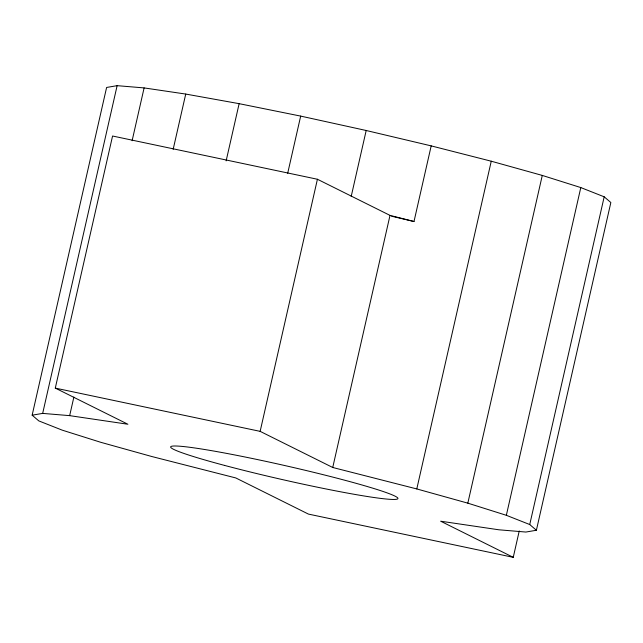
<?xml version="1.0" encoding="UTF-8"?>
<svg xmlns="http://www.w3.org/2000/svg" width="643" height="643" viewBox="0 0 643 643"><rect width="100%" height="100%" fill="white"/><g stroke="black" fill="none" stroke-linecap="round" stroke-linejoin="round"><path stroke-width="0.96" d="M513.251 557.336L308.407 514.087L235.804 477.95L151.748 456.506L100.718 442.288L62.202 430.143L38.813 420.9L32.15 415.185L106.609 87.456L117.13 85.664L144.112 87.914L185.731 94.063L239.132 103.668L300.683 116.102L366.188 130.497L431.188 145.881L491.252 161.208L542.282 175.426L580.798 187.571L604.187 196.814L610.85 202.529L536.391 530.258L525.87 532.05L498.888 529.792L440.648 521.2L513.251 557.336L519.247 530.949M32.15 415.185L42.671 413.393L117.13 85.664M42.671 413.393L69.661 415.643L127.893 424.243L55.29 388.107L112.565 136.011L317.417 179.252L390.012 215.389L414.004 221.514L431.188 145.881M69.661 415.643L73.881 397.061M132.112 140.745L144.112 87.914M173.168 149.329L185.731 94.063M226.135 160.879L239.132 103.668M287.686 173.305L300.683 116.102M536.391 530.258L529.736 524.543L506.346 515.3L467.823 503.156L416.793 488.937L332.736 467.485L260.142 431.357L317.417 179.252M351.207 196.428L366.188 130.497M332.736 467.485L390.012 215.389M416.793 488.937L491.252 161.208M467.823 503.156L542.282 175.426M506.346 515.3L580.798 187.571M529.736 524.543L604.187 196.814M55.29 388.107L260.142 431.357M391.691 216.233L414.004 221.514M224.552 465.411A116.552 7.113 12.8 0 0 397.888 498.646A116.552 7.113 12.8 0 0 230.371 454.103A116.552 7.113 12.8 0 0 224.552 465.411"/></g></svg>
